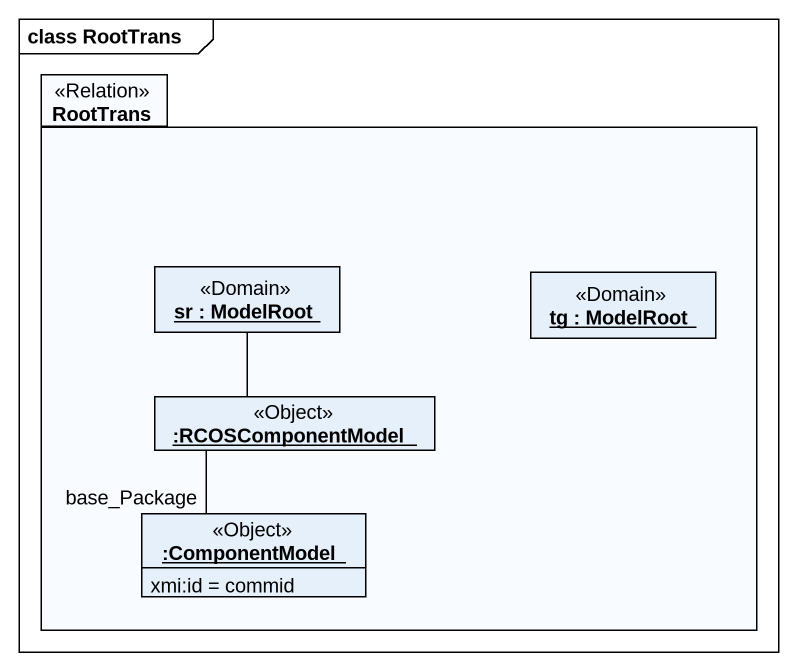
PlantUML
@startuml
mainframe class RootTrans
hide circle
hide empty members
package RootTrans <<Relation>> {
  object "sr : ModelRoot" as sr <<Domain>>
  object "tg : ModelRoot" as tg <<Domain>>
  object ":RCOSComponentModel" as RCOSComponentModel <<Object>>
  object ":ComponentModel" as ComponentModel <<Object>> {
    xmi:id = commid
  }
}
sr -- RCOSComponentModel
RCOSComponentModel -- ComponentModel : base_Package
@enduml
